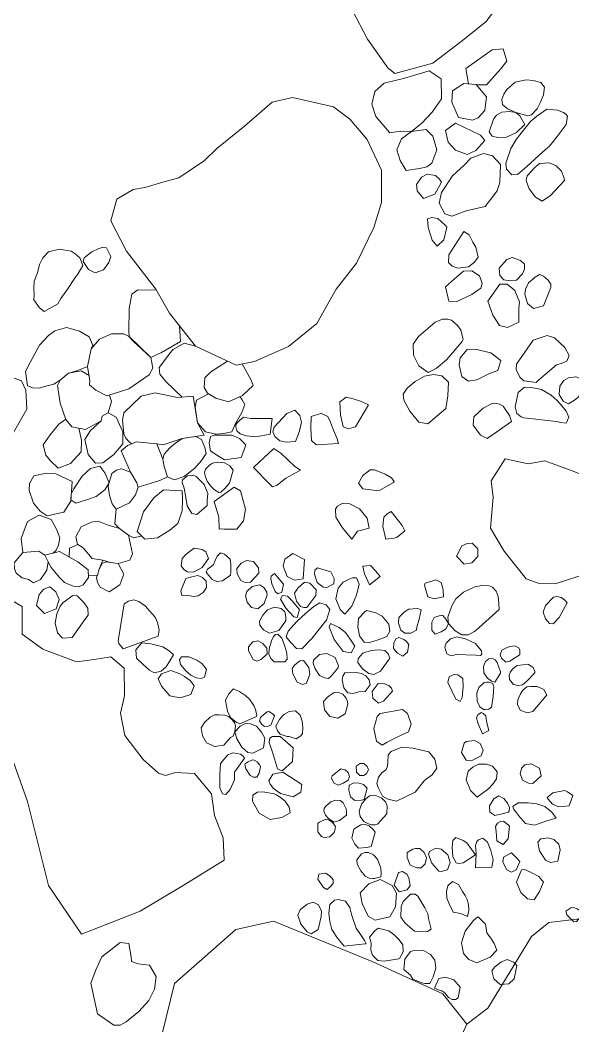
# Model space of a CAD drawing. Header units: metres. Extents: x -10443 to -4073, y -33280 to -26846.
# Drawn here: x -7929.579 to -7927.11, y -29731.074 to -29726.586 of the extents above; entities that cross this region are included whole.
import ezdxf

# ---------------------------------------------------------------- set-up
doc = ezdxf.new("R2010")
doc.units = ezdxf.units.M
doc.header["$MEASUREMENT"] = 0
doc.linetypes.add('CONTINUOUS_2', pattern=[0])
doc.layers.add('石', color=241, linetype='CONTINUOUS_2', lineweight=18)

msp = doc.modelspace()

# ---------------------------------------------------------------- linework, layer by layer
at = {"layer": '石', "color": 4, "linetype": 'CONTINUOUS_2', "lineweight": 18, "flags": 128}
for points in [[(-7927.3783, -29726.214), (-7927.5277, -29726.0613), (-7927.6436, -29726.0101), (-7927.7074, -29726.0212), (-7927.8225, -29726.0778), (-7927.8829, -29726.1237), (-7927.9127, -29726.2006), (-7927.9588, -29726.2439), (-7928.0368, -29726.3306), (-7928.1219, -29726.4539), (-7928.0951, -29726.5421), (-7928.0269, -29726.671), (-7927.9368, -29726.7981), (-7927.9057, -29726.8239), (-7927.7351, -29726.7773), (-7927.6088, -29726.6807), (-7927.4986, -29726.593), (-7927.3856, -29726.444), (-7927.3254, -29726.3557), (-7927.3783, -29726.214)], [(-7927.5769, -29726.8704), (-7927.5878, -29726.802), (-7927.4716, -29726.7187), (-7927.4212, -29726.7141), (-7927.4055, -29726.7693), (-7927.4343, -29726.8052), (-7927.4967, -29726.8741), (-7927.5223, -29726.8739), (-7927.5339, -29726.8747), (-7927.5427, -29726.8726)], [(-7927.8821, -29727.0809), (-7927.9276, -29727.0884), (-7927.9905, -29727.0163), (-7928.0087, -29726.9609), (-7927.9948, -29726.9045), (-7927.9531, -29726.8671), (-7927.8667, -29726.8465), (-7927.7522, -29726.8117), (-7927.6989, -29726.8471), (-7927.6965, -29726.937), (-7927.7389, -29726.9961), (-7927.7842, -29727.0459), (-7927.831, -29727.0828), (-7927.8821, -29727.0809)], [(-7927.5593, -29727.0326), (-7927.621, -29727.0208), (-7927.6508, -29726.9515), (-7927.6478, -29726.9018), (-7927.5975, -29726.8691), (-7927.5427, -29726.8726), (-7927.4963, -29726.9279), (-7927.5042, -29726.9887), (-7927.5327, -29727.0221), (-7927.5593, -29727.0326)], [(-7929.1472, -29727.3851), (-7929.0742, -29727.3415), (-7929.0215, -29727.3327), (-7928.9308, -29727.306), (-7928.8698, -29727.2902), (-7928.7553, -29727.2118), (-7928.7007, -29727.1589), (-7928.5766, -29727.0583), (-7928.4539, -29726.9518), (-7928.3618, -29726.9311), (-7928.1789, -29726.972), (-7928.107, -29727.0283), (-7928.0283, -29727.1178), (-7927.9655, -29727.2559), (-7927.9646, -29727.4001), (-7927.9993, -29727.5105), (-7928.0767, -29727.6709), (-7928.1675, -29727.786), (-7928.254, -29727.9399), (-7928.3802, -29728.0422), (-7928.5322, -29728.1096), (-7928.6143, -29728.1255), (-7928.7952, -29728.0405), (-7928.9111, -29727.8939), (-7928.9728, -29727.7866), (-7929.1041, -29727.6176), (-7929.1729, -29727.4809), (-7929.1472, -29727.3851)], [(-7927.7942, -29727.2475), (-7927.8552, -29727.2562), (-7927.8821, -29727.2129), (-7927.8971, -29727.1641), (-7927.8762, -29727.116), (-7927.831, -29727.0828), (-7927.7649, -29727.0745), (-7927.7355, -29727.104), (-7927.7177, -29727.1645), (-7927.7409, -29727.2239), (-7927.7628, -29727.24), (-7927.7942, -29727.2475)], [(-7929.3513, -29727.6164), (-7929.4022, -29727.6082), (-7929.4519, -29727.6205), (-7929.477, -29727.6472), (-7929.4928, -29727.6766), (-7929.5006, -29727.7131), (-7929.5164, -29727.7508), (-7929.5178, -29727.7841), (-7929.5159, -29727.8104), (-7929.518, -29727.8338), (-7929.4918, -29727.8691), (-7929.4717, -29727.8857), (-7929.4098, -29727.8512), (-7929.3963, -29727.8274), (-7929.3676, -29727.7858), (-7929.3362, -29727.7392), (-7929.3191, -29727.7172), (-7929.2984, -29727.6803), (-7929.3114, -29727.6465), (-7929.3323, -29727.6291), (-7929.3513, -29727.6164)], [(-7929.2972, -29727.6625), (-7929.273, -29727.6981), (-7929.2429, -29727.714), (-7929.2071, -29727.7), (-7929.183, -29727.6672), (-7929.173, -29727.64), (-7929.1925, -29727.6026), (-7929.211, -29727.6006), (-7929.2269, -29727.6049), (-7929.2582, -29727.62), (-7929.2928, -29727.647), (-7929.2972, -29727.6625)], [(-7928.9712, -29727.7907), (-7929.0524, -29727.7894), (-7929.0798, -29727.8092), (-7929.0913, -29727.8722), (-7929.0935, -29727.9762), (-7929.092, -29727.9983), (-7928.9954, -29728.0917), (-7928.9479, -29728.0693), (-7928.8624, -29728.0195), (-7928.8664, -29727.9523)], [(-7929.2616, -29728.0529), (-7929.254, -29728.0363), (-7929.2708, -29727.9992), (-7929.313, -29727.9739), (-7929.3714, -29727.9579), (-7929.4233, -29727.9722), (-7929.4514, -29727.9937), (-7929.4915, -29728.0357), (-7929.5316, -29728.1102), (-7929.5542, -29728.1532), (-7929.545, -29728.2178), (-7929.5219, -29728.2267), (-7929.4958, -29728.2278), (-7929.4574, -29728.2186), (-7929.4288, -29728.2103), (-7929.3992, -29728.1927), (-7929.3623, -29728.1617), (-7929.3251, -29728.1516), (-7929.2771, -29728.1319), (-7929.2616, -29728.0529)], [(-7929.2673, -29728.1959), (-7929.2771, -29728.1319), (-7929.2616, -29728.0529), (-7929.2245, -29728.0092), (-7929.1713, -29727.9865), (-7929.1166, -29727.9862), (-7929.0943, -29727.9958), (-7929.0719, -29728.0193), (-7928.9954, -29728.0917), (-7928.9865, -29728.1394), (-7929.0027, -29728.1687), (-7929.0935, -29728.2308), (-7929.192, -29728.2632), (-7929.2402, -29728.2376), (-7929.2688, -29728.2129), (-7929.2673, -29728.1959)], [(-7928.8549, -29728.2682), (-7928.9281, -29728.1991), (-7928.9551, -29728.1652), (-7928.9585, -29728.1367), (-7928.9257, -29728.0934), (-7928.908, -29728.0703), (-7928.895, -29728.0559), (-7928.8458, -29728.0279), (-7928.7952, -29728.0405)], [(-7928.6527, -29728.1074), (-7928.7264, -29728.155), (-7928.7543, -29728.1816), (-7928.7573, -29728.2249), (-7928.7424, -29728.2501), (-7928.7043, -29728.2731), (-7928.6484, -29728.2891), (-7928.5861, -29728.2604), (-7928.5387, -29728.2158), (-7928.5477, -29728.192), (-7928.5866, -29728.1202)], [(-7929.9646, -29728.5876), (-7929.9558, -29728.5025), (-7929.8663, -29728.3284), (-7929.8233, -29728.2476), (-7929.7616, -29728.2004), (-7929.6461, -29728.1695), (-7929.5728, -29728.1952), (-7929.5534, -29728.2379), (-7929.5492, -29728.3215), (-7929.6446, -29728.4887), (-7929.8834, -29728.6562), (-7929.9434, -29728.624), (-7929.9646, -29728.5876)], [(-7929.2709, -29728.1722), (-7929.3058, -29728.1505), (-7929.3623, -29728.1617), (-7929.3992, -29728.1927), (-7929.4124, -29728.2163), (-7929.4005, -29728.2959), (-7929.3744, -29728.3683), (-7929.3473, -29728.4005), (-7929.2869, -29728.4126), (-7929.2166, -29728.3737), (-7929.212, -29728.3538), (-7929.1861, -29728.3379), (-7929.1701, -29728.2879), (-7929.18, -29728.2592)], [(-7929.0815, -29728.4771), (-7929.0607, -29728.4683), (-7928.9687, -29728.4769), (-7928.9394, -29728.4817), (-7928.855, -29728.4522), (-7928.7573, -29728.4376), (-7928.7865, -29728.3829), (-7928.8055, -29728.264), (-7928.8759, -29728.2699), (-7928.9758, -29728.2491), (-7929.0389, -29728.2636), (-7929.1154, -29728.339), (-7929.1216, -29728.3714), (-7929.1159, -29728.4315), (-7929.1062, -29728.4514), (-7929.0925, -29728.4678), (-7929.0815, -29728.4771)], [(-7928.7378, -29728.2529), (-7928.7913, -29728.2817), (-7928.7975, -29728.3136), (-7928.7865, -29728.3829), (-7928.7515, -29728.4227), (-7928.7046, -29728.4336), (-7928.6711, -29728.4306), (-7928.6329, -29728.4237), (-7928.6173, -29728.3856), (-7928.5894, -29728.3376), (-7928.5752, -29728.3015), (-7928.5879, -29728.2807), (-7928.5982, -29728.2659)], [(-7929.2742, -29728.5249), (-7929.2417, -29728.5636), (-7929.21, -29728.5621), (-7929.1597, -29728.5247), (-7929.1197, -29728.4769), (-7929.1198, -29728.4234), (-7929.1494, -29728.3573), (-7929.1861, -29728.3379), (-7929.212, -29728.3538), (-7929.2166, -29728.3737), (-7929.2641, -29728.4174), (-7929.2904, -29728.4571), (-7929.2742, -29728.5249)], [(-7929.3166, -29728.4067), (-7929.3043, -29728.4601), (-7929.3066, -29728.5123), (-7929.353, -29728.5643), (-7929.4086, -29728.5851), (-7929.4429, -29728.5526), (-7929.4638, -29728.5277), (-7929.4751, -29728.4806), (-7929.4443, -29728.4359), (-7929.4056, -29728.3893), (-7929.3748, -29728.3672)], [(-7928.941, -29728.5448), (-7928.9687, -29728.4769), (-7929.0607, -29728.4683), (-7929.0986, -29728.4843), (-7929.1268, -29728.508), (-7929.0851, -29728.6039), (-7929.0573, -29728.6508), (-7929.0511, -29728.6707), (-7928.9546, -29728.6403), (-7928.921, -29728.624), (-7928.9349, -29728.5774), (-7928.941, -29728.5448)], [(-7929.3529, -29728.726), (-7929.3304, -29728.7416), (-7929.2819, -29728.727), (-7929.2384, -29728.7115), (-7929.1999, -29728.6824), (-7929.1811, -29728.6511), (-7929.2006, -29728.6055), (-7929.2231, -29728.5762), (-7929.2645, -29728.5868), (-7929.3021, -29728.6205), (-7929.3385, -29728.6782), (-7929.35, -29728.6994), (-7929.3529, -29728.726)], [(-7927.3198, -29729.0799), (-7927.4166, -29728.9561), (-7927.4787, -29728.8526), (-7927.4667, -29728.7153), (-7927.4756, -29728.6415), (-7927.4132, -29728.5432), (-7927.3095, -29728.5657), (-7927.2353, -29728.553), (-7927.1086, -29728.5987), (-7926.9937, -29728.6472), (-7926.8483, -29728.6983), (-7926.8393, -29728.75), (-7926.8447, -29728.9427), (-7927.0329, -29729.0512), (-7927.1891, -29729.1009), (-7927.2657, -29729.0981), (-7927.3198, -29729.0799)], [(-7929.5175, -29728.6195), (-7929.4629, -29728.6072), (-7929.4193, -29728.6104), (-7929.3461, -29728.6453), (-7929.3519, -29728.7319), (-7929.3842, -29728.782), (-7929.4574, -29728.7984), (-7929.4891, -29728.7768), (-7929.519, -29728.7412), (-7929.5385, -29728.6843), (-7929.5375, -29728.653), (-7929.5175, -29728.6195)], [(-7929.0851, -29728.6039), (-7929.1259, -29728.5878), (-7929.1486, -29728.5944), (-7929.1687, -29728.6091), (-7929.1857, -29728.6663), (-7929.1796, -29728.7073), (-7929.168, -29728.7447), (-7929.1496, -29728.768), (-7929.0902, -29728.7402), (-7929.0631, -29728.7038), (-7929.0511, -29728.6707), (-7929.0573, -29728.6508)], [(-7928.9546, -29728.6403), (-7929.0511, -29728.6707), (-7929.0631, -29728.7038), (-7929.0902, -29728.7402), (-7929.1496, -29728.768), (-7929.1562, -29728.8343), (-7929.1353, -29728.8553), (-7929.0946, -29728.884), (-7929.0706, -29728.8965), (-7929.0392, -29728.889), (-7929.0373, -29728.8868)], [(-7929.5672, -29728.9617), (-7929.5746, -29728.899), (-7929.5458, -29728.8235), (-7929.4932, -29728.795), (-7929.4403, -29728.8145), (-7929.4167, -29728.8575), (-7929.4019, -29728.8964), (-7929.4076, -29728.9295), (-7929.417, -29728.952), (-7929.4313, -29728.9649)], [(-7929.3221, -29728.9259), (-7929.3304, -29728.8912), (-7929.3066, -29728.8472), (-7929.2609, -29728.8267), (-7929.2297, -29728.8215), (-7929.1858, -29728.8401), (-7929.1353, -29728.8553), (-7929.0946, -29728.884), (-7929.0773, -29728.9669), (-7929.089, -29728.9966), (-7929.1404, -29729.0104), (-7929.1755, -29729.006), (-7929.2091, -29728.9958)], [(-7929.3602, -29728.9818), (-7929.3582, -29728.9429), (-7929.3214, -29728.9256), (-7929.2977, -29728.9414), (-7929.2569, -29728.9888), (-7929.2091, -29728.9958), (-7929.2263, -29729.0364), (-7929.2332, -29729.0632), (-7929.2732, -29729.0658)], [(-7929.6032, -29729.0345), (-7929.6054, -29729.0077), (-7929.5672, -29728.9617), (-7929.4946, -29728.9559), (-7929.4677, -29728.9738), (-7929.4531, -29729.0028), (-7929.4598, -29729.0398), (-7929.4882, -29729.0825), (-7929.5183, -29729.0966), (-7929.5418, -29729.0827), (-7929.5699, -29729.075), (-7929.5965, -29729.0533), (-7929.6032, -29729.0345)], [(-7929.4677, -29728.9738), (-7929.4027, -29728.9579), (-7929.3213, -29729.0037), (-7929.2754, -29729.0385), (-7929.2727, -29729.0729), (-7929.2978, -29729.1065), (-7929.3144, -29729.1131), (-7929.3416, -29729.1118), (-7929.3812, -29729.0958), (-7929.4025, -29729.0729), (-7929.4402, -29729.028), (-7929.4531, -29729.0028)], [(-7929.1404, -29729.0104), (-7929.1161, -29729.0586), (-7929.1329, -29729.1062), (-7929.1809, -29729.1372), (-7929.2206, -29729.1165), (-7929.2327, -29729.0954), (-7929.2376, -29729.0735), (-7929.2332, -29729.0632), (-7929.2263, -29729.0364), (-7929.2126, -29729.0111), (-7929.1955, -29729.0033), (-7929.1755, -29729.006)], [(-7929.3048, -29730.6655), (-7929.4515, -29730.4479), (-7929.5454, -29730.0725), (-7929.6314, -29729.8299), (-7929.8939, -29729.4126), (-7929.9656, -29729.3767), (-7929.9526, -29729.2872), (-7929.9725, -29729.2317), (-7929.8886, -29729.1625), (-7929.7981, -29729.1184), (-7929.6745, -29729.1422), (-7929.5693, -29729.2027), (-7929.5693, -29729.3262), (-7929.4776, -29729.3927), (-7929.3266, -29729.4493), (-7929.2477, -29729.4388), (-7929.173, -29729.428), (-7929.1146, -29729.4786), (-7929.1123, -29729.6002), (-7929.1157, -29729.615), (-7929.13, -29729.6788), (-7929.1105, -29729.778), (-7929.0289, -29729.8848), (-7928.9606, -29729.9471), (-7928.929, -29729.9564), (-7928.8845, -29729.9429), (-7928.8004, -29729.9481), (-7928.7239, -29730.0393), (-7928.7107, -29730.1358), (-7928.6717, -29730.2345), (-7928.6674, -29730.3345), (-7928.8507, -29730.4485), (-7929.0426, -29730.5617), (-7929.3048, -29730.6655)], [(-7925.4433, -29730.4422), (-7925.4978, -29730.4384), (-7925.5733, -29730.4096), (-7925.629, -29730.3749), (-7925.6986, -29730.3553), (-7925.7392, -29730.3681), (-7925.7835, -29730.4018), (-7925.8463, -29730.4705), (-7925.8816, -29730.5001), (-7925.9846, -29730.521), (-7926.049, -29730.5201), (-7926.1518, -29730.4948), (-7926.583, -29730.4936), (-7926.7186, -29730.5135), (-7926.8083, -29730.6578), (-7926.9177, -29730.7532), (-7927.0046, -29730.6349), (-7927.0549, -29730.5939), (-7927.2183, -29730.6123), (-7927.295, -29730.6749), (-7927.4897, -29730.9959), (-7927.5844, -29731.0671)], [(-7928.4169, -29731.5982), (-7928.7868, -29731.5053), (-7929.0008, -29731.341), (-7928.8898, -29730.8854), (-7928.6155, -29730.6439), (-7928.4479, -29730.6067), (-7928.0069, -29730.787), (-7927.6906, -29730.9311), (-7927.5844, -29731.0671), (-7927.6758, -29731.271)]]:
    msp.add_lwpolyline(points, dxfattribs=at)
for points in [[(-7927.4022, -29726.9814), (-7927.424, -29726.9629), (-7927.428, -29726.9406), (-7927.4181, -29726.9161), (-7927.4051, -29726.8947), (-7927.3686, -29726.8619), (-7927.3187, -29726.852), (-7927.2875, -29726.8548), (-7927.253, -29726.8646), (-7927.237, -29726.8843), (-7927.2421, -29726.9189), (-7927.2547, -29726.9526), (-7927.2704, -29726.9821), (-7927.2953, -29727.0087), (-7927.3117, -29727.0136), (-7927.3646, -29726.9985)], [(-7927.3621, -29727.0873), (-7927.4069, -29727.1084), (-7927.4449, -29727.1096), (-7927.4706, -29727.1029), (-7927.4844, -29727.0837), (-7927.4648, -29727.0283), (-7927.4509, -29727.0096), (-7927.4273, -29726.9969), (-7927.3937, -29726.9934), (-7927.3646, -29726.9985), (-7927.3466, -29727.0129), (-7927.3249, -29727.0514)], [(-7927.3159, -29727.2386), (-7927.3576, -29727.2748), (-7927.3827, -29727.2758), (-7927.4062, -29727.2506), (-7927.4103, -29727.2246), (-7927.3873, -29727.1592), (-7927.3632, -29727.119), (-7927.3248, -29727.069), (-7927.2982, -29727.0361), (-7927.2719, -29727.014), (-7927.2268, -29726.9832), (-7927.1797, -29726.9874), (-7927.153, -29726.9981), (-7927.1414, -29727.0048), (-7927.1338, -29727.0138), (-7927.1403, -29727.0512), (-7927.1803, -29727.1048), (-7927.2156, -29727.1486), (-7927.2441, -29727.1737)], [(-7927.5437, -29727.1677), (-7927.5818, -29727.1855), (-7927.634, -29727.1656), (-7927.6675, -29727.1299), (-7927.6793, -29727.0778), (-7927.6351, -29727.0461), (-7927.5232, -29727.0992), (-7927.5032, -29727.1231)], [(-7927.502, -29727.4173), (-7927.5865, -29727.4369), (-7927.6512, -29727.4611), (-7927.682, -29727.4497), (-7927.7068, -29727.4033), (-7927.6978, -29727.355), (-7927.648, -29727.2813), (-7927.5945, -29727.2311), (-7927.5659, -29727.2018), (-7927.5102, -29727.1817), (-7927.4697, -29727.192), (-7927.4337, -29727.2307), (-7927.4367, -29727.3094), (-7927.4487, -29727.3479)], [(-7927.211, -29727.3683), (-7927.2478, -29727.3933), (-7927.2771, -29727.3753), (-7927.306, -29727.3394), (-7927.3194, -29727.301), (-7927.3143, -29727.2803), (-7927.2803, -29727.2434), (-7927.2588, -29727.2254), (-7927.2155, -29727.2221), (-7927.1847, -29727.2364), (-7927.1611, -29727.2603), (-7927.1512, -29727.2862), (-7927.148, -29727.3012)], [(-7927.7276, -29727.3623), (-7927.7774, -29727.3817), (-7927.8059, -29727.3477), (-7927.8092, -29727.3186), (-7927.7859, -29727.2872), (-7927.7609, -29727.2734), (-7927.7235, -29727.2786), (-7927.7064, -29727.2961), (-7927.6966, -29727.3092)], [(-7927.6864, -29727.5662), (-7927.7158, -29727.5944), (-7927.7385, -29727.5674), (-7927.7573, -29727.5112), (-7927.7598, -29727.4731), (-7927.7406, -29727.4664), (-7927.7133, -29727.4707), (-7927.6813, -29727.5005), (-7927.6731, -29727.5102)], [(-7927.5335, -29727.6438), (-7927.5495, -29727.6655), (-7927.577, -29727.6862), (-7927.6245, -29727.6929), (-7927.65, -29727.6836), (-7927.6659, -29727.6675), (-7927.6648, -29727.6335), (-7927.5972, -29727.5284), (-7927.5742, -29727.5445), (-7927.5571, -29727.5762), (-7927.5437, -29727.5992)], [(-7927.3622, -29727.7469), (-7927.39, -29727.749), (-7927.4185, -29727.7446), (-7927.4373, -29727.7249), (-7927.4402, -29727.692), (-7927.4055, -29727.6545), (-7927.3823, -29727.6457), (-7927.3448, -29727.6579), (-7927.327, -29727.6749), (-7927.3264, -29727.6968), (-7927.3353, -29727.7185)], [(-7927.561, -29727.81), (-7927.6323, -29727.8432), (-7927.6638, -29727.8395), (-7927.6794, -29727.7765), (-7927.6396, -29727.7396), (-7927.5991, -29727.7056), (-7927.5614, -29727.7041), (-7927.5278, -29727.7272), (-7927.5162, -29727.76), (-7927.521, -29727.7817)], [(-7927.2412, -29727.8609), (-7927.2865, -29727.8723), (-7927.3135, -29727.8507), (-7927.3243, -29727.8083), (-7927.3214, -29727.7864), (-7927.3083, -29727.7577), (-7927.2782, -29727.7325), (-7927.2598, -29727.7206), (-7927.2412, -29727.728), (-7927.2206, -29727.7462), (-7927.2096, -29727.7635), (-7927.209, -29727.7789), (-7927.2116, -29727.7864)], [(-7927.3516, -29727.934), (-7927.4028, -29727.9575), (-7927.4386, -29727.9485), (-7927.4683, -29727.9026), (-7927.4907, -29727.84), (-7927.437, -29727.7648), (-7927.4033, -29727.7648), (-7927.3691, -29727.7929), (-7927.3495, -29727.8437), (-7927.3511, -29727.8734)], [(-7927.6751, -29728.1014), (-7927.7208, -29728.1398), (-7927.7571, -29728.1578), (-7927.7978, -29728.1282), (-7927.8216, -29728.0809), (-7927.8232, -29728.0326), (-7927.7998, -29727.9971), (-7927.7583, -29727.9622), (-7927.725, -29727.9343), (-7927.6929, -29727.9198), (-7927.6698, -29727.9199), (-7927.6519, -29727.9243), (-7927.6279, -29727.9467), (-7927.6104, -29727.9674), (-7927.5999, -29728.0117), (-7927.6054, -29728.0199)], [(-7927.2638, -29728.1924), (-7927.275, -29728.2029), (-7927.3055, -29728.199), (-7927.3302, -29728.1949), (-7927.3468, -29728.1793), (-7927.3637, -29728.1451), (-7927.3616, -29728.1209), (-7927.2874, -29728.0138), (-7927.2252, -29727.9935), (-7927.1928, -29728.0041), (-7927.1459, -29728.0473), (-7927.1264, -29728.0818), (-7927.1371, -29728.1084), (-7927.1623, -29728.1178), (-7927.1833, -29728.1237)], [(-7927.5399, -29728.1912), (-7927.5771, -29728.1975), (-7927.606, -29728.1757), (-7927.6188, -29728.1245), (-7927.6132, -29728.0933), (-7927.5829, -29728.0555), (-7927.5463, -29728.0548), (-7927.4766, -29728.071), (-7927.432, -29728.1045), (-7927.445, -29728.1495), (-7927.4821, -29728.163)], [(-7927.6772, -29728.3188), (-7927.7583, -29728.3868), (-7927.7981, -29728.3794), (-7927.839, -29728.3306), (-7927.8646, -29728.2812), (-7927.869, -29728.2548), (-7927.8503, -29728.2285), (-7927.815, -29728.1989), (-7927.7734, -29728.1746), (-7927.7323, -29728.1666), (-7927.6952, -29728.1727), (-7927.666, -29728.2013), (-7927.6684, -29728.2618)], [(-7927.0994, -29728.2792), (-7927.1306, -29728.2983), (-7927.154, -29728.2864), (-7927.1711, -29728.2566), (-7927.1682, -29728.2188), (-7927.1507, -29728.1947), (-7927.1303, -29728.1823), (-7927.0979, -29728.1779), (-7927.0758, -29728.1854), (-7927.0569, -29728.2238), (-7927.0555, -29728.2312), (-7927.0591, -29728.2438)], [(-7928.0814, -29728.4015), (-7928.1129, -29728.4103), (-7928.1363, -29728.4015), (-7928.1479, -29728.3476), (-7928.1505, -29728.2896), (-7928.1226, -29728.2679), (-7928.0915, -29728.2755), (-7928.0588, -29728.287), (-7928.0227, -29728.3027)], [(-7927.3294, -29728.3607), (-7927.3416, -29728.3568), (-7927.3604, -29728.3407), (-7927.3675, -29728.3112), (-7927.3552, -29728.2478), (-7927.3271, -29728.2242), (-7927.2945, -29728.2251), (-7927.251, -29728.2347), (-7927.207, -29728.2598), (-7927.1801, -29728.2833), (-7927.1583, -29728.3093), (-7927.14, -29728.3311), (-7927.1288, -29728.3571), (-7927.1399, -29728.3841), (-7927.1656, -29728.3809), (-7927.1826, -29728.3774), (-7927.1969, -29728.3752)], [(-7927.4504, -29728.4233), (-7927.4934, -29728.4523), (-7927.523, -29728.4382), (-7927.5556, -29728.3929), (-7927.5525, -29728.3566), (-7927.5106, -29728.3179), (-7927.4712, -29728.2973), (-7927.4566, -29728.2957), (-7927.4377, -29728.2993), (-7927.4211, -29728.3084), (-7927.393, -29728.3504), (-7927.3848, -29728.3771)], [(-7928.4615, -29728.4343), (-7928.5267, -29728.446), (-7928.5687, -29728.4404), (-7928.5965, -29728.4317), (-7928.6104, -29728.4182), (-7928.6155, -29728.4015), (-7928.6155, -29728.3915), (-7928.6096, -29728.3829), (-7928.5984, -29728.3724), (-7928.5809, -29728.3577), (-7928.5491, -29728.363), (-7928.453, -29728.3637)], [(-7928.3905, -29728.4688), (-7928.4191, -29728.4638), (-7928.4414, -29728.4447), (-7928.4498, -29728.4226), (-7928.4445, -29728.4016), (-7928.3875, -29728.342), (-7928.3524, -29728.3267), (-7928.33, -29728.3496), (-7928.3228, -29728.3797), (-7928.3313, -29728.4184), (-7928.3368, -29728.4371), (-7928.3424, -29728.4521), (-7928.3483, -29728.4657)], [(-7928.2569, -29728.4815), (-7928.2773, -29728.4614), (-7928.2811, -29728.4062), (-7928.2795, -29728.3553), (-7928.2656, -29728.3507), (-7928.2349, -29728.3409), (-7928.2043, -29728.3542), (-7928.1921, -29728.3793), (-7928.1789, -29728.4161), (-7928.163, -29728.4541), (-7928.1572, -29728.4758)], [(-7928.7982, -29728.5855), (-7928.8464, -29728.6228), (-7928.8897, -29728.6379), (-7928.921, -29728.624), (-7928.9349, -29728.5774), (-7928.941, -29728.5448), (-7928.9352, -29728.5226), (-7928.9105, -29728.4948), (-7928.8847, -29728.4731), (-7928.855, -29728.4522), (-7928.7939, -29728.4434), (-7928.7682, -29728.4572), (-7928.7533, -29728.4927), (-7928.7484, -29728.5193), (-7928.7695, -29728.5512)], [(-7928.5919, -29728.5373), (-7928.6667, -29728.5481), (-7928.7002, -29728.5279), (-7928.7293, -29728.5086), (-7928.7347, -29728.4741), (-7928.7282, -29728.4439), (-7928.7136, -29728.4387), (-7928.6333, -29728.4387), (-7928.5987, -29728.4533), (-7928.5798, -29728.4729), (-7928.5711, -29728.4833)], [(-7928.5361, -29728.5825), (-7928.4458, -29728.4973), (-7928.4149, -29728.5186), (-7928.3521, -29728.578), (-7928.3272, -29728.5949), (-7928.392, -29728.6304), (-7928.4306, -29728.6616), (-7928.4511, -29728.6682), (-7928.463, -29728.6569)], [(-7928.6658, -29728.6777), (-7928.6821, -29728.693), (-7928.692, -29728.6934), (-7928.7111, -29728.6819), (-7928.7279, -29728.6637), (-7928.7432, -29728.6427), (-7928.7509, -29728.6241), (-7928.7549, -29728.6062), (-7928.7505, -29728.5899), (-7928.7336, -29728.5725), (-7928.7191, -29728.5635), (-7928.6951, -29728.5583), (-7928.6654, -29728.5609), (-7928.6426, -29728.5749), (-7928.6277, -29728.5946), (-7928.6443, -29728.6526)], [(-7928.7898, -29728.7915), (-7928.8125, -29728.787), (-7928.8333, -29728.7537), (-7928.839, -29728.716), (-7928.8463, -29728.6749), (-7928.855, -29728.6491), (-7928.8533, -29728.637), (-7928.8312, -29728.6197), (-7928.8059, -29728.6162), (-7928.7929, -29728.6218), (-7928.7569, -29728.6577), (-7928.7412, -29728.6988), (-7928.7433, -29728.7301), (-7928.7439, -29728.7519)], [(-7927.9763, -29728.6872), (-7928.0477, -29728.678), (-7928.0676, -29728.6522), (-7928.0482, -29728.6183), (-7928.0151, -29728.5923), (-7927.9969, -29728.5929), (-7927.9494, -29728.6115), (-7927.921, -29728.6285), (-7927.909, -29728.6449), (-7927.9112, -29728.6486)], [(-7928.7125, -29728.7338), (-7928.6222, -29728.6698), (-7928.5948, -29728.6869), (-7928.573, -29728.7678), (-7928.5808, -29728.8204), (-7928.6104, -29728.8582), (-7928.6431, -29728.8573), (-7928.6681, -29728.8571), (-7928.6783, -29728.8562), (-7928.6905, -29728.857), (-7928.6911, -29728.8043)], [(-7928.9378, -29728.6827), (-7928.9819, -29728.7173), (-7929.0283, -29728.7799), (-7929.0553, -29728.8685), (-7929.0224, -29728.9021), (-7928.9655, -29728.8968), (-7928.91, -29728.862), (-7928.874, -29728.8318), (-7928.855, -29728.7758), (-7928.8531, -29728.7247), (-7928.8549, -29728.6861)], [(-7928.0719, -29728.8666), (-7928.0971, -29728.9019), (-7928.139, -29728.852), (-7928.1685, -29728.8042), (-7928.1702, -29728.7684), (-7928.1622, -29728.7547), (-7928.1379, -29728.7414), (-7928.1065, -29728.7451), (-7928.064, -29728.7662), (-7928.0283, -29728.8088), (-7928.0207, -29728.8537)], [(-7927.9461, -29728.9018), (-7927.9598, -29728.8461), (-7927.9549, -29728.8041), (-7927.9394, -29728.7888), (-7927.9218, -29728.7788), (-7927.8721, -29728.8409), (-7927.8607, -29728.8644), (-7927.8953, -29728.8934), (-7927.9092, -29728.898)], [(-7927.5619, -29729.0075), (-7927.5953, -29729.0142), (-7927.6306, -29728.9777), (-7927.6067, -29728.9316), (-7927.5826, -29728.9209), (-7927.5607, -29728.9203), (-7927.5353, -29728.945), (-7927.535, -29728.979)], [(-7928.7662, -29729.0289), (-7928.8052, -29729.0499), (-7928.8314, -29729.0482), (-7928.8472, -29729.0379), (-7928.8599, -29729.0214), (-7928.855, -29728.9878), (-7928.8367, -29728.9688), (-7928.801, -29728.9424), (-7928.7662, -29728.9487), (-7928.7497, -29728.9585), (-7928.7369, -29728.9878)], [(-7928.6755, -29729.0879), (-7928.7009, -29729.0904), (-7928.7208, -29729.0827), (-7928.7441, -29729.0558), (-7928.7472, -29729.0474), (-7928.742, -29729.0367), (-7928.7265, -29729.0253), (-7928.7149, -29729.0156), (-7928.7077, -29728.9969), (-7928.6988, -29728.9776), (-7928.6842, -29728.9631), (-7928.6655, -29728.9685), (-7928.641, -29728.9921), (-7928.6372, -29729.0172), (-7928.6382, -29729.048), (-7928.6394, -29729.0624)], [(-7928.3152, -29729.0794), (-7928.3529, -29729.0851), (-7928.3868, -29729.0686), (-7928.4047, -29729.0234), (-7928.3974, -29728.9913), (-7928.3605, -29728.9663), (-7928.3089, -29728.9927)], [(-7928.5504, -29729.0947), (-7928.5744, -29729.0952), (-7928.5937, -29729.0862), (-7928.6091, -29729.0567), (-7928.6113, -29729.0325), (-7928.5917, -29729.009), (-7928.5684, -29728.9973), (-7928.5359, -29729.0023), (-7928.5144, -29729.0307), (-7928.5121, -29729.0532)], [(-7928.212, -29729.1194), (-7928.2259, -29729.1169), (-7928.253, -29729.0959), (-7928.2637, -29729.0577), (-7928.2629, -29729.0405), (-7928.2504, -29729.03), (-7928.1916, -29729.048), (-7928.1757, -29729.0783), (-7928.1777, -29729.1012)], [(-7928.0185, -29729.106), (-7928.0406, -29729.0573), (-7928.048, -29729.0245), (-7928.0472, -29729.0227), (-7928.0135, -29729.0192), (-7927.99, -29729.0443), (-7927.9716, -29729.0691)], [(-7928.8567, -29729.1531), (-7928.8614, -29729.1334), (-7928.8393, -29729.0782), (-7928.8122, -29729.0696), (-7928.7854, -29729.0637), (-7928.7638, -29729.0739), (-7928.7484, -29729.0893), (-7928.7471, -29729.1177), (-7928.7619, -29729.1408), (-7928.7831, -29729.155), (-7928.8039, -29729.1583), (-7928.8197, -29729.155)], [(-7928.4098, -29729.139), (-7928.4281, -29729.1465), (-7928.44, -29729.1361), (-7928.4541, -29729.1012), (-7928.4598, -29729.0781), (-7928.4574, -29729.0672), (-7928.4421, -29729.0554), (-7928.4031, -29729.1025)], [(-7928.0969, -29729.2017), (-7928.1282, -29729.2362), (-7928.1489, -29729.2158), (-7928.1691, -29729.1678), (-7928.1586, -29729.1212), (-7928.1369, -29729.0936), (-7928.1095, -29729.0812), (-7928.0948, -29729.0748), (-7928.0774, -29729.0744), (-7928.0645, -29729.1025), (-7928.0735, -29729.1395), (-7928.0781, -29729.1552)], [(-7929.4172, -29729.2128), (-7929.4701, -29729.2342), (-7929.5054, -29729.1984), (-7929.4935, -29729.1494), (-7929.473, -29729.1251), (-7929.4462, -29729.115), (-7929.4192, -29729.1366), (-7929.4039, -29729.1716)], [(-7928.4889, -29729.1887), (-7928.5167, -29729.2128), (-7928.5448, -29729.2065), (-7928.5654, -29729.1829), (-7928.5728, -29729.1553), (-7928.566, -29729.1362), (-7928.5426, -29729.1134), (-7928.5078, -29729.1062), (-7928.4899, -29729.1172), (-7928.4768, -29729.1384), (-7928.4753, -29729.1505)], [(-7928.2987, -29729.2075), (-7928.3121, -29729.2069), (-7928.3272, -29729.203), (-7928.345, -29729.179), (-7928.3534, -29729.1436), (-7928.3392, -29729.1211), (-7928.3093, -29729.0948), (-7928.2853, -29729.0982), (-7928.2571, -29729.1289), (-7928.258, -29729.1533)], [(-7927.6887, -29729.1593), (-7927.7306, -29729.1684), (-7927.758, -29729.1596), (-7927.7728, -29729.1082), (-7927.7706, -29729.0982), (-7927.7403, -29729.0893), (-7927.7219, -29729.0844), (-7927.6985, -29729.0955), (-7927.6904, -29729.1276)], [(-7927.5291, -29729.2967), (-7927.5499, -29729.3142), (-7927.5782, -29729.329), (-7927.607, -29729.3284), (-7927.6354, -29729.3115), (-7927.6652, -29729.2781), (-7927.6695, -29729.2498), (-7927.6507, -29729.2004), (-7927.6334, -29729.1682), (-7927.5991, -29729.1394), (-7927.5489, -29729.1149), (-7927.5166, -29729.1091), (-7927.485, -29729.1109), (-7927.4691, -29729.1171), (-7927.4524, -29729.1349), (-7927.4438, -29729.1578), (-7927.4407, -29729.1889), (-7927.4393, -29729.216)], [(-7929.3466, -29729.3413), (-7929.3891, -29729.3434), (-7929.4121, -29729.3202), (-7929.4218, -29729.2769), (-7929.4153, -29729.2361), (-7929.3998, -29729.2018), (-7929.3858, -29729.1848), (-7929.3427, -29729.1539), (-7929.3244, -29729.1545), (-7929.2943, -29729.1841), (-7929.2763, -29729.2098), (-7929.2752, -29729.2407), (-7929.2904, -29729.2605)], [(-7928.3417, -29729.2518), (-7928.3562, -29729.2487), (-7928.3927, -29729.2108), (-7928.4161, -29729.1702), (-7928.407, -29729.1543), (-7928.3853, -29729.1562), (-7928.3635, -29729.178), (-7928.3426, -29729.203), (-7928.3315, -29729.2161)], [(-7927.1723, -29729.2513), (-7927.1979, -29729.2799), (-7927.2145, -29729.2784), (-7927.2326, -29729.2582), (-7927.2435, -29729.2284), (-7927.2331, -29729.1985), (-7927.1964, -29729.1606), (-7927.1814, -29729.1574), (-7927.1619, -29729.1623), (-7927.1445, -29729.1761), (-7927.1364, -29729.1858)], [(-7929.1192, -29729.3914), (-7929.1383, -29729.3672), (-7929.1411, -29729.3554), (-7929.1139, -29729.1909), (-7929.0948, -29729.1785), (-7929.0705, -29729.1722), (-7929.0481, -29729.1806), (-7929.0191, -29729.2011), (-7929.0033, -29729.2186), (-7928.9853, -29729.24), (-7928.9737, -29729.2539), (-7928.9658, -29729.2745), (-7928.961, -29729.2929), (-7928.9585, -29729.3085), (-7928.9621, -29729.3351)], [(-7928.4238, -29729.3104), (-7928.465, -29729.3222), (-7928.4924, -29729.3074), (-7928.5081, -29729.2859), (-7928.5091, -29729.2687), (-7928.4956, -29729.2408), (-7928.4743, -29729.2182), (-7928.4433, -29729.2055), (-7928.413, -29729.2116), (-7928.3963, -29729.2268), (-7928.3918, -29729.2481), (-7928.3925, -29729.266)], [(-7928.2764, -29729.3452), (-7928.3215, -29729.3913), (-7928.3445, -29729.3906), (-7928.3728, -29729.3611), (-7928.3907, -29729.3384), (-7928.3814, -29729.3129), (-7928.343, -29729.27), (-7928.3031, -29729.2331), (-7928.2678, -29729.2034), (-7928.2407, -29729.1865), (-7928.2119, -29729.1955), (-7928.1964, -29729.2167), (-7928.2109, -29729.2643), (-7928.2136, -29729.2666)], [(-7927.9798, -29729.3512), (-7928.0187, -29729.3626), (-7928.0417, -29729.3619), (-7928.063, -29729.3337), (-7928.071, -29729.2932), (-7928.0678, -29729.2562), (-7928.0387, -29729.2247), (-7928.03, -29729.221), (-7928.008, -29729.2261), (-7927.9904, -29729.2303), (-7927.9622, -29729.2456), (-7927.9326, -29729.2809), (-7927.9277, -29729.3134), (-7927.9406, -29729.336)], [(-7927.861, -29729.3213), (-7927.8785, -29729.3088), (-7927.8891, -29729.2764), (-7927.8876, -29729.2515), (-7927.8629, -29729.2261), (-7927.8427, -29729.215), (-7927.8045, -29729.2113), (-7927.7884, -29729.2178), (-7927.7964, -29729.2589), (-7927.8073, -29729.2951), (-7927.8084, -29729.3079), (-7927.8341, -29729.3223)], [(-7927.6984, -29729.3151), (-7927.726, -29729.3264), (-7927.741, -29729.3076), (-7927.7401, -29729.273), (-7927.7298, -29729.2525), (-7927.6988, -29729.2415), (-7927.6913, -29729.243), (-7927.6773, -29729.2597), (-7927.6652, -29729.2781), (-7927.6777, -29729.3033), (-7927.6791, -29729.3044)], [(-7928.1005, -29729.41), (-7928.1358, -29729.403), (-7928.1768, -29729.35), (-7928.1981, -29729.2936), (-7928.1923, -29729.2781), (-7928.1534, -29729.2962), (-7928.1259, -29729.3192), (-7928.1054, -29729.3492), (-7928.0844, -29729.3799)], [(-7928.4299, -29729.4499), (-7928.4444, -29729.4495), (-7928.4594, -29729.4353), (-7928.4675, -29729.4154), (-7928.4663, -29729.3915), (-7928.4564, -29729.3564), (-7928.4474, -29729.3371), (-7928.4384, -29729.3272), (-7928.428, -29729.3255), (-7928.4108, -29729.3441), (-7928.3976, -29729.3748), (-7928.3879, -29729.4108), (-7928.3865, -29729.4379), (-7928.3961, -29729.4499)], [(-7927.8495, -29729.4061), (-7927.8691, -29729.4249), (-7927.8932, -29729.4113), (-7927.9114, -29729.3896), (-7927.9103, -29729.3666), (-7927.9008, -29729.3468), (-7927.8879, -29729.3407), (-7927.8648, -29729.3504), (-7927.8547, -29729.3577), (-7927.8427, -29729.372)], [(-7927.631, -29729.4165), (-7927.6553, -29729.4227), (-7927.6732, -29729.4141), (-7927.6828, -29729.3843), (-7927.6767, -29729.3663), (-7927.6564, -29729.3469), (-7927.628, -29729.3384), (-7927.5903, -29729.3469), (-7927.5458, -29729.3674), (-7927.5192, -29729.4006), (-7927.5173, -29729.4155), (-7927.523, -29729.4214), (-7927.544, -29729.4202)], [(-7928.9258, -29729.4723), (-7928.9487, -29729.4915), (-7928.9808, -29729.4983), (-7929.0009, -29729.4869), (-7929.0295, -29729.4613), (-7929.0591, -29729.433), (-7929.0623, -29729.3955), (-7929.0373, -29729.3663), (-7929.0359, -29729.3651), (-7928.9951, -29729.3687), (-7928.9418, -29729.383), (-7928.918, -29729.3973), (-7928.9095, -29729.4031), (-7928.9, -29729.4117), (-7928.8942, -29729.4186)], [(-7928.5029, -29729.4388), (-7928.5224, -29729.4465), (-7928.5385, -29729.4395), (-7928.5595, -29729.4005), (-7928.5592, -29729.3821), (-7928.5393, -29729.3607), (-7928.5162, -29729.3555), (-7928.4942, -29729.3677), (-7928.4776, -29729.3892), (-7928.4759, -29729.4138)], [(-7927.3914, -29729.4473), (-7927.4104, -29729.4514), (-7927.4287, -29729.4337), (-7927.435, -29729.4178), (-7927.4282, -29729.3978), (-7927.4046, -29729.3851), (-7927.3901, -29729.3813), (-7927.37, -29729.3785), (-7927.3521, -29729.3871), (-7927.3466, -29729.3979), (-7927.3476, -29729.4164), (-7927.3505, -29729.42)], [(-7928.7551, -29729.5185), (-7928.7704, -29729.5243), (-7928.7925, -29729.5204), (-7928.8165, -29729.5087), (-7928.8393, -29729.49), (-7928.8618, -29729.4617), (-7928.8676, -29729.4394), (-7928.8576, -29729.4274), (-7928.8255, -29729.4276), (-7928.7901, -29729.4417), (-7928.7677, -29729.4571), (-7928.7526, -29729.4751), (-7928.7469, -29729.4833)], [(-7928.1894, -29729.514), (-7928.2023, -29729.524), (-7928.2195, -29729.5204), (-7928.2417, -29729.5099), (-7928.2609, -29729.4804), (-7928.2699, -29729.4556), (-7928.2682, -29729.4416), (-7928.2421, -29729.4174), (-7928.2097, -29729.413), (-7928.1714, -29729.4304), (-7928.1563, -29729.4681), (-7928.1597, -29729.4781)], [(-7927.9699, -29729.4906), (-7927.9991, -29729.5064), (-7928.0218, -29729.5019), (-7928.0495, -29729.481), (-7928.0701, -29729.4519), (-7928.069, -29729.4353), (-7928.0481, -29729.4114), (-7928.0115, -29729.3988), (-7927.9805, -29729.3964), (-7927.9508, -29729.399), (-7927.9358, -29729.414), (-7927.9285, -29729.433)], [(-7928.3004, -29729.545), (-7928.3184, -29729.5507), (-7928.3415, -29729.5409), (-7928.361, -29729.5037), (-7928.3636, -29729.4799), (-7928.3533, -29729.465), (-7928.3302, -29729.4456), (-7928.3133, -29729.4433), (-7928.29, -29729.4748), (-7928.2853, -29729.5048)], [(-7927.4586, -29729.5404), (-7927.4735, -29729.5352), (-7927.4911, -29729.5228), (-7927.5082, -29729.4982), (-7927.5101, -29729.4691), (-7927.5012, -29729.4474), (-7927.486, -29729.4359), (-7927.4699, -29729.4354), (-7927.4582, -29729.4409), (-7927.4489, -29729.452), (-7927.434, -29729.4937), (-7927.4333, -29729.5002)], [(-7927.3157, -29729.536), (-7927.3351, -29729.5523), (-7927.3547, -29729.5557), (-7927.3754, -29729.5507), (-7927.3933, -29729.528), (-7927.3955, -29729.5085), (-7927.389, -29729.4937), (-7927.3789, -29729.4804), (-7927.3624, -29729.4678), (-7927.3558, -29729.4658), (-7927.3123, -29729.46), (-7927.297, -29729.4684), (-7927.2879, -29729.4749), (-7927.2798, -29729.493), (-7927.2804, -29729.4993)], [(-7928.817, -29729.5953), (-7928.8633, -29729.6105), (-7928.91, -29729.6013), (-7928.9479, -29729.5575), (-7928.9618, -29729.5255), (-7928.947, -29729.5037), (-7928.9053, -29729.4887), (-7928.8661, -29729.5031), (-7928.8446, -29729.5146), (-7928.8192, -29729.5322), (-7928.8009, -29729.5569)], [(-7928.0668, -29729.5837), (-7928.0918, -29729.5905), (-7928.1148, -29729.5885), (-7928.1339, -29729.5657), (-7928.1405, -29729.5311), (-7928.1384, -29729.5139), (-7928.1294, -29729.4993), (-7928.106, -29729.4962), (-7928.0785, -29729.4967), (-7928.0545, -29729.5014), (-7928.0355, -29729.5114), (-7928.0198, -29729.5301), (-7928.0153, -29729.5523), (-7928.0385, -29729.5824)], [(-7927.6139, -29729.6261), (-7927.6329, -29729.6161), (-7927.6688, -29729.5424), (-7927.6628, -29729.5172), (-7927.6419, -29729.5056), (-7927.624, -29729.5071), (-7927.6024, -29729.5244), (-7927.5999, -29729.5612), (-7927.6032, -29729.5924), (-7927.6054, -29729.6095)], [(-7927.9559, -29729.6258), (-7927.9779, -29729.6348), (-7928.0034, -29729.6114), (-7928.0072, -29729.5815), (-7927.9798, -29729.5467), (-7927.9523, -29729.5484), (-7927.933, -29729.5546), (-7927.9205, -29729.5666), (-7927.9154, -29729.5812)], [(-7927.4735, -29729.652), (-7927.4852, -29729.6606), (-7927.5067, -29729.6645), (-7927.526, -29729.65), (-7927.5385, -29729.6252), (-7927.5387, -29729.5898), (-7927.5301, -29729.5649), (-7927.5062, -29729.5413), (-7927.4958, -29729.5397), (-7927.4862, -29729.5399), (-7927.4675, -29729.5466), (-7927.463, -29729.5618), (-7927.4654, -29729.5815), (-7927.4661, -29729.6045)], [(-7927.289, -29729.6706), (-7927.3152, -29729.6773), (-7927.3456, -29729.665), (-7927.3582, -29729.6402), (-7927.3563, -29729.6185), (-7927.345, -29729.5925), (-7927.3333, -29729.5756), (-7927.3167, -29729.5616), (-7927.2998, -29729.5593), (-7927.2702, -29729.5593), (-7927.2407, -29729.5734), (-7927.2274, -29729.5977), (-7927.2317, -29729.6025)], [(-7928.5734, -29729.7165), (-7928.5978, -29729.7267), (-7928.6143, -29729.7193), (-7928.6389, -29729.6975), (-7928.6531, -29729.6693), (-7928.661, -29729.6224), (-7928.6483, -29729.5944), (-7928.6265, -29729.5706), (-7928.5973, -29729.5839), (-7928.5705, -29729.6008), (-7928.5539, -29729.6159), (-7928.535, -29729.6441), (-7928.5272, -29729.6627), (-7928.5221, -29729.6876), (-7928.5225, -29729.6918), (-7928.5235, -29729.6935)], [(-7928.1274, -29729.6818), (-7928.1593, -29729.7015), (-7928.1958, -29729.6931), (-7928.219, -29729.6642), (-7928.2234, -29729.6265), (-7928.207, -29729.6081), (-7928.1987, -29729.6011), (-7928.1768, -29729.5863), (-7928.1594, -29729.5846), (-7928.1371, -29729.5943), (-7928.1226, -29729.6116), (-7928.1168, -29729.6269), (-7928.116, -29729.6391)], [(-7928.6697, -29729.8212), (-7928.7093, -29729.8274), (-7928.747, -29729.8106), (-7928.7643, -29729.7802), (-7928.7708, -29729.7444), (-7928.7558, -29729.72), (-7928.7294, -29729.6966), (-7928.7086, -29729.6863), (-7928.6899, -29729.686), (-7928.6643, -29729.6869), (-7928.6462, -29729.693), (-7928.6351, -29729.7049), (-7928.6217, -29729.7208), (-7928.6166, -29729.7354), (-7928.6198, -29729.7621), (-7928.6269, -29729.7807), (-7928.6398, -29729.7879)], [(-7928.4592, -29729.7326), (-7928.4706, -29729.7367), (-7928.4875, -29729.7382), (-7928.4999, -29729.729), (-7928.51, -29729.7123), (-7928.5058, -29729.6985), (-7928.489, -29729.6829), (-7928.4757, -29729.6725), (-7928.4688, -29729.6714), (-7928.4484, -29729.6834), (-7928.4426, -29729.6904)], [(-7928.3468, -29729.7933), (-7928.3779, -29729.7825), (-7928.386, -29729.7822), (-7928.4173, -29729.7722), (-7928.4297, -29729.7574), (-7928.4364, -29729.7371), (-7928.4205, -29729.7064), (-7928.4057, -29729.6893), (-7928.3979, -29729.6827), (-7928.378, -29729.6708), (-7928.3487, -29729.6682), (-7928.3289, -29729.687), (-7928.3193, -29729.7144), (-7928.3167, -29729.7429), (-7928.3178, -29729.7698), (-7928.3247, -29729.7803)], [(-7927.9404, -29729.8088), (-7927.9615, -29729.8217), (-7927.9869, -29729.8041), (-7927.9998, -29729.7465), (-7927.9843, -29729.6933), (-7927.9703, -29729.6804), (-7927.8711, -29729.6621), (-7927.8489, -29729.6801), (-7927.8319, -29729.7272), (-7927.8445, -29729.7614), (-7927.874, -29729.7755)], [(-7927.4865, -29729.7562), (-7927.5147, -29729.7704), (-7927.5339, -29729.7263), (-7927.5405, -29729.6988), (-7927.5349, -29729.6858), (-7927.5199, -29729.6756), (-7927.5118, -29729.6795), (-7927.4987, -29729.6909), (-7927.4957, -29729.7156)], [(-7928.4912, -29729.8336), (-7928.5395, -29729.8577), (-7928.5624, -29729.8544), (-7928.5892, -29729.8309), (-7928.6115, -29729.793), (-7928.6198, -29729.7621), (-7928.5963, -29729.7365), (-7928.5741, -29729.725), (-7928.5505, -29729.7264), (-7928.5226, -29729.7372), (-7928.5012, -29729.7641), (-7928.4867, -29729.7897)], [(-7928.4301, -29729.9272), (-7928.4519, -29729.8534), (-7928.4664, -29729.8097), (-7928.4643, -29729.7906), (-7928.4521, -29729.7827), (-7928.4174, -29729.7828), (-7928.3594, -29729.8341), (-7928.363, -29729.8945), (-7928.4086, -29729.9367)], [(-7927.8145, -29730.032), (-7927.8979, -29730.0714), (-7927.9361, -29730.0625), (-7927.9611, -29730.0496), (-7927.9795, -29730.0107), (-7927.9852, -29729.9927), (-7927.9784, -29729.9642), (-7927.9634, -29729.9445), (-7927.9456, -29729.9311), (-7927.9396, -29729.9214), (-7927.9373, -29729.9006), (-7927.9346, -29729.8644), (-7927.9218, -29729.8497), (-7927.8747, -29729.8307), (-7927.8255, -29729.8351), (-7927.7532, -29729.8508), (-7927.727, -29729.8839), (-7927.7186, -29729.9249), (-7927.7395, -29729.9534), (-7927.7634, -29729.9719), (-7927.7744, -29729.9803)], [(-7927.5522, -29729.8859), (-7927.563, -29729.8914), (-7927.5871, -29729.888), (-7927.6085, -29729.854), (-7927.5952, -29729.8121), (-7927.5869, -29729.8052), (-7927.5493, -29729.8008), (-7927.5248, -29729.8145), (-7927.5114, -29729.8445), (-7927.5193, -29729.8689)], [(-7928.6218, -29729.9767), (-7928.6401, -29730.0196), (-7928.6596, -29730.0414), (-7928.6743, -29730.038), (-7928.6873, -29730.0112), (-7928.6872, -29729.9505), (-7928.6839, -29729.9037), (-7928.651, -29729.865), (-7928.628, -29729.8559), (-7928.5942, -29729.8614), (-7928.5831, -29729.871), (-7928.5774, -29729.8796), (-7928.6019, -29729.9151), (-7928.6213, -29729.9417)], [(-7928.5113, -29729.9462), (-7928.5212, -29729.9639), (-7928.5386, -29729.9643), (-7928.5508, -29729.9568), (-7928.5707, -29729.9275), (-7928.576, -29729.9071), (-7928.5745, -29729.9047), (-7928.5635, -29729.8967), (-7928.5415, -29729.8877), (-7928.5333, -29729.889), (-7928.5198, -29729.8966), (-7928.5076, -29729.9112), (-7928.5051, -29729.9185)], [(-7928.1369, -29729.9904), (-7928.1575, -29730.0006), (-7928.1764, -29729.9913), (-7928.1887, -29729.9709), (-7928.1851, -29729.9584), (-7928.146, -29729.9272), (-7928.1276, -29729.9322), (-7928.114, -29729.9437), (-7928.1075, -29729.9618), (-7928.1136, -29729.9779)], [(-7928.0319, -29729.9487), (-7928.0442, -29729.9575), (-7928.0617, -29729.9572), (-7928.0774, -29729.9413), (-7928.0785, -29729.9147), (-7928.0603, -29729.9026), (-7928.0442, -29729.904), (-7928.0295, -29729.9168), (-7928.0231, -29729.9319)], [(-7927.4858, -29730.0143), (-7927.538, -29730.0534), (-7927.5682, -29730.0244), (-7927.5877, -29729.9758), (-7927.5779, -29729.9369), (-7927.555, -29729.9177), (-7927.5322, -29729.9069), (-7927.4956, -29729.9069), (-7927.4694, -29729.9156), (-7927.4492, -29729.9411), (-7927.4512, -29729.9711), (-7927.4689, -29729.9978)], [(-7927.3354, -29729.9784), (-7927.3456, -29729.948), (-7927.3382, -29729.923), (-7927.3249, -29729.9094), (-7927.2963, -29729.9055), (-7927.2588, -29729.9248), (-7927.2521, -29729.9581), (-7927.2891, -29729.9928), (-7927.3088, -29729.9904)], [(-7928.3255, -29730.0311), (-7928.3601, -29730.0518), (-7928.3871, -29730.045), (-7928.4153, -29730.0367), (-7928.4467, -29730.0147), (-7928.4617, -29729.9954), (-7928.4681, -29729.9807), (-7928.4502, -29729.9515), (-7928.4057, -29729.9426), (-7928.3207, -29729.9975)], [(-7928.0419, -29730.0634), (-7928.0538, -29730.0671), (-7928.0839, -29730.0687), (-7928.1038, -29730.0524), (-7928.1114, -29730.0218), (-7928.1091, -29730.0002), (-7928.0889, -29729.9895), (-7928.0643, -29729.9917), (-7928.0455, -29729.9972), (-7928.0289, -29730.0132)], [(-7928.4106, -29730.145), (-7928.4615, -29730.154), (-7928.5119, -29730.1255), (-7928.5409, -29730.0719), (-7928.5395, -29730.0441), (-7928.5182, -29730.0316), (-7928.4949, -29730.0298), (-7928.4447, -29730.039), (-7928.4335, -29730.0438), (-7928.4153, -29730.055), (-7928.3956, -29730.0721), (-7928.3767, -29730.0988), (-7928.3732, -29730.1242)], [(-7927.9834, -29730.1741), (-7927.9932, -29730.1775), (-7928.0102, -29730.1771), (-7928.023, -29730.1732), (-7928.0437, -29730.1622), (-7928.0607, -29730.1402), (-7928.0651, -29730.1156), (-7928.0538, -29730.0846), (-7928.0352, -29730.0611), (-7928.0186, -29730.0477), (-7927.9896, -29730.046), (-7927.9634, -29730.0586), (-7927.947, -29730.0743), (-7927.9393, -29730.0929), (-7927.9412, -29730.1287)], [(-7927.4279, -29730.1274), (-7927.4594, -29730.1349), (-7927.4807, -29730.1208), (-7927.4826, -29730.0918), (-7927.4638, -29730.0607), (-7927.4415, -29730.0479), (-7927.4195, -29730.0601), (-7927.4021, -29730.0809), (-7927.3934, -29730.0996), (-7927.3949, -29730.1162), (-7927.3979, -29730.121)], [(-7927.1273, -29730.0916), (-7927.1729, -29730.0963), (-7927.2008, -29730.0842), (-7927.2201, -29730.0632), (-7927.2252, -29730.0551), (-7927.2003, -29730.0342), (-7927.1464, -29730.0244), (-7927.1344, -29730.0303), (-7927.1108, -29730.0458)], [(-7928.1526, -29730.1584), (-7928.1779, -29730.1651), (-7928.2011, -29730.1488), (-7928.2148, -29730.1338), (-7928.2219, -29730.1156), (-7928.2209, -29730.1039), (-7928.215, -29730.0951), (-7928.1915, -29730.0747), (-7928.1708, -29730.0665), (-7928.1499, -29730.0685), (-7928.1358, -29730.079), (-7928.1233, -29730.1056), (-7928.1208, -29730.1203), (-7928.1209, -29730.1344)], [(-7927.2226, -29730.1574), (-7927.2812, -29730.1783), (-7927.3221, -29730.1718), (-7927.3526, -29730.1354), (-7927.376, -29730.1055), (-7927.3779, -29730.0947), (-7927.3543, -29730.0785), (-7927.31, -29730.0785), (-7927.272, -29730.0837), (-7927.2355, -29730.0956), (-7927.204, -29730.1205), (-7927.1851, -29730.1472)], [(-7928.195, -29730.2299), (-7928.2206, -29730.234), (-7928.2326, -29730.2291), (-7928.2487, -29730.2081), (-7928.2494, -29730.1716), (-7928.2415, -29730.165), (-7928.2143, -29730.1524), (-7928.1983, -29730.1555), (-7928.1859, -29730.1648), (-7928.1788, -29730.1722), (-7928.1704, -29730.1841), (-7928.1738, -29730.2026), (-7928.177, -29730.2109)], [(-7928.0117, -29730.2739), (-7928.0301, -29730.2783), (-7928.0676, -29730.2814), (-7928.0848, -29730.2628), (-7928.0978, -29730.236), (-7928.0879, -29730.1962), (-7928.0571, -29730.1766), (-7928.0378, -29730.1762), (-7928.0199, -29730.1816), (-7928.0005, -29730.1991), (-7927.9933, -29730.2104)], [(-7927.3996, -29730.24), (-7927.4211, -29730.265), (-7927.4494, -29730.2481), (-7927.4536, -29730.2073), (-7927.4564, -29730.1849), (-7927.4474, -29730.1703), (-7927.4343, -29730.1628), (-7927.4197, -29730.1612), (-7927.3998, -29730.1764), (-7927.3937, -29730.1837)], [(-7927.6002, -29730.3461), (-7927.6219, -29730.3501), (-7927.6323, -29730.3462), (-7927.6458, -29730.3198), (-7927.6497, -29730.2767), (-7927.6467, -29730.2466), (-7927.6336, -29730.234), (-7927.6005, -29730.2472), (-7927.5834, -29730.2572), (-7927.5449, -29730.3115)], [(-7927.4723, -29730.3653), (-7927.5446, -29730.3693), (-7927.5421, -29730.3046), (-7927.5448, -29730.2691), (-7927.5387, -29730.251), (-7927.5317, -29730.2439), (-7927.5131, -29730.2366), (-7927.4916, -29730.2551), (-7927.4762, -29730.2918), (-7927.4691, -29730.3213), (-7927.4663, -29730.3331)], [(-7927.1775, -29730.3385), (-7927.2108, -29730.3452), (-7927.2329, -29730.3343), (-7927.2589, -29730.2935), (-7927.2663, -29730.2537), (-7927.2542, -29730.24), (-7927.2211, -29730.2358), (-7927.1954, -29730.2426), (-7927.1728, -29730.2638), (-7927.1673, -29730.2887)], [(-7927.8079, -29730.3686), (-7927.8364, -29730.3572), (-7927.8501, -29730.3226), (-7927.85, -29730.3001), (-7927.8256, -29730.2856), (-7927.8138, -29730.2827), (-7927.7946, -29730.2831), (-7927.775, -29730.3009), (-7927.7641, -29730.3237), (-7927.7697, -29730.3508), (-7927.7874, -29730.3692)], [(-7927.6983, -29730.3853), (-7927.709, -29730.3837), (-7927.74, -29730.3483), (-7927.7546, -29730.3098), (-7927.7502, -29730.2967), (-7927.7219, -29730.2812), (-7927.6985, -29730.2851), (-7927.6693, -29730.3114), (-7927.6581, -29730.3445), (-7927.67, -29730.3781)], [(-7927.9979, -29730.416), (-7928.0053, -29730.4166), (-7928.0205, -29730.4144), (-7928.0381, -29730.4056), (-7928.0579, -29730.3821), (-7928.0741, -29730.3524), (-7928.0746, -29730.3331), (-7928.0538, -29730.3063), (-7928.0396, -29730.3006), (-7928.0234, -29730.3012), (-7928.0012, -29730.3109), (-7927.9827, -29730.33), (-7927.9687, -29730.3702), (-7927.9667, -29730.396), (-7927.9682, -29730.4092)], [(-7927.3637, -29730.3777), (-7927.3852, -29730.3886), (-7927.4055, -29730.3785), (-7927.423, -29730.3436), (-7927.4204, -29730.3213), (-7927.3847, -29730.302), (-7927.3729, -29730.3133), (-7927.3604, -29730.3253), (-7927.3471, -29730.3412)], [(-7927.2837, -29730.5124), (-7927.3131, -29730.5069), (-7927.3424, -29730.4784), (-7927.3625, -29730.4333), (-7927.3394, -29730.3785), (-7927.3248, -29730.3769), (-7927.2906, -29730.3924), (-7927.2631, -29730.4083), (-7927.2411, -29730.4324), (-7927.2592, -29730.4741)], [(-7928.1963, -29730.4547), (-7928.2088, -29730.4652), (-7928.2234, -29730.4562), (-7928.2497, -29730.4192), (-7928.2446, -29730.3972), (-7928.2153, -29730.3927), (-7928.1946, -29730.4061), (-7928.1812, -29730.422), (-7928.1814, -29730.4387)], [(-7927.9284, -29730.5877), (-7927.9932, -29730.602), (-7928.0251, -29730.585), (-7928.0521, -29730.5275), (-7928.0609, -29730.4805), (-7928.0214, -29730.4403), (-7927.971, -29730.4216), (-7927.9181, -29730.448), (-7927.8979, -29730.4819), (-7927.9027, -29730.5437)], [(-7927.8377, -29730.4479), (-7927.8502, -29730.4667), (-7927.8863, -29730.4757), (-7927.9088, -29730.4461), (-7927.889, -29730.3894), (-7927.8713, -29730.3852), (-7927.8512, -29730.3966), (-7927.8424, -29730.4141)], [(-7927.6112, -29730.5725), (-7927.6447, -29730.5663), (-7927.6633, -29730.53), (-7927.6727, -29730.5048), (-7927.6745, -29730.4745), (-7927.6685, -29730.4493), (-7927.6476, -29730.4306), (-7927.6211, -29730.4439), (-7927.6033, -29730.4749), (-7927.5913, -29730.492), (-7927.5836, -29730.5068), (-7927.5768, -29730.5318), (-7927.5754, -29730.5589), (-7927.5809, -29730.586)], [(-7928.1323, -29730.7181), (-7928.1619, -29730.6828), (-7928.1862, -29730.6441), (-7928.1953, -29730.6092), (-7928.2005, -29730.5735), (-7928.1963, -29730.5321), (-7928.1754, -29730.5134), (-7928.1584, -29730.5098), (-7928.1263, -29730.5171), (-7928.1069, -29730.5457), (-7928.0972, -29730.5812), (-7928.0784, -29730.6375), (-7928.0591, -29730.6661), (-7928.0415, -29730.6927), (-7928.0338, -29730.7075), (-7928.0377, -29730.7084)], [(-7927.7426, -29730.6431), (-7927.7601, -29730.6532), (-7927.8178, -29730.652), (-7927.8596, -29730.6162), (-7927.879, -29730.5888), (-7927.8775, -29730.5415), (-7927.8685, -29730.5198), (-7927.8361, -29730.4867), (-7927.8149, -29730.4866), (-7927.8021, -29730.4948), (-7927.7708, -29730.5476), (-7927.7583, -29730.5737), (-7927.7551, -29730.5958)], [(-7928.2482, -29730.6447), (-7928.2787, -29730.6632), (-7928.2973, -29730.6551), (-7928.3257, -29730.6199), (-7928.3382, -29730.5797), (-7928.3278, -29730.5568), (-7928.2974, -29730.5312), (-7928.2703, -29730.5227), (-7928.2463, -29730.5344), (-7928.2333, -29730.5625), (-7928.2342, -29730.5868)], [(-7927.0938, -29730.6089), (-7927.1065, -29730.6107), (-7927.1374, -29730.5782), (-7927.1418, -29730.5624), (-7927.1192, -29730.547), (-7927.1076, -29730.5461), (-7927.0907, -29730.5514), (-7927.0789, -29730.5592), (-7927.0679, -29730.5765)], [(-7927.4792, -29730.767), (-7927.5392, -29730.7925), (-7927.5755, -29730.7788), (-7927.5991, -29730.7507), (-7927.6084, -29730.7037), (-7927.5914, -29730.6522), (-7927.5544, -29730.6035), (-7927.544, -29730.5947), (-7927.5338, -29730.5879), (-7927.5, -29730.6198), (-7927.4948, -29730.6597), (-7927.4741, -29730.6866), (-7927.4624, -29730.7068), (-7927.4496, -29730.7368)], [(-7927.9527, -29730.7858), (-7927.9813, -29730.7827), (-7928.0055, -29730.7581), (-7928.0125, -29730.7357), (-7928.0118, -29730.7055), (-7928.0191, -29730.6786), (-7927.9942, -29730.6506), (-7927.9796, -29730.6384), (-7927.9319, -29730.6503), (-7927.9102, -29730.6663), (-7927.8866, -29730.6902), (-7927.8699, -29730.7128), (-7927.8688, -29730.7437), (-7927.8849, -29730.7738), (-7927.8876, -29730.7748)], [(-7929.2331, -29731.0209), (-7929.263, -29730.8839), (-7929.2387, -29730.8211), (-7929.2137, -29730.7655), (-7929.1734, -29730.7343), (-7929.1315, -29730.7019), (-7929.093, -29730.7067), (-7929.0823, -29730.7669), (-7929.0812, -29730.7872), (-7929.0518, -29730.797), (-7929.0017, -29730.8028), (-7928.9716, -29730.8545), (-7928.9779, -29730.9103), (-7929.004, -29730.9615), (-7929.0487, -29731.0096), (-7929.1048, -29731.0566), (-7929.1321, -29731.0716), (-7929.1595, -29731.0706)], [(-7927.8358, -29730.8483), (-7927.8649, -29730.822), (-7927.8609, -29730.7761), (-7927.8349, -29730.7424), (-7927.8151, -29730.7364), (-7927.778, -29730.7384), (-7927.7468, -29730.7559), (-7927.7272, -29730.7807), (-7927.7226, -29730.8171), (-7927.7337, -29730.8559), (-7927.7475, -29730.8817), (-7927.7517, -29730.8851), (-7927.7716, -29730.8853), (-7927.7854, -29730.8816), (-7927.8245, -29730.8659)], [(-7927.3731, -29730.8639), (-7927.3963, -29730.8869), (-7927.435, -29730.8893), (-7927.4636, -29730.8637), (-7927.472, -29730.8283), (-7927.4601, -29730.8129), (-7927.432, -29730.7894), (-7927.4041, -29730.7784), (-7927.3752, -29730.7896), (-7927.3611, -29730.8043)], [(-7927.7279, -29730.9065), (-7927.7087, -29730.8632), (-7927.6793, -29730.8575), (-7927.6425, -29730.869), (-7927.6139, -29730.9017), (-7927.6225, -29730.9491), (-7927.6347, -29730.957), (-7927.6495, -29730.9564), (-7927.6653, -29730.9473), (-7927.6828, -29730.9265), (-7927.6956, -29730.9183), (-7927.7031, -29730.9164)]]:
    msp.add_lwpolyline(points, close=True, dxfattribs=at)

doc.saveas('drawing.dxf')
